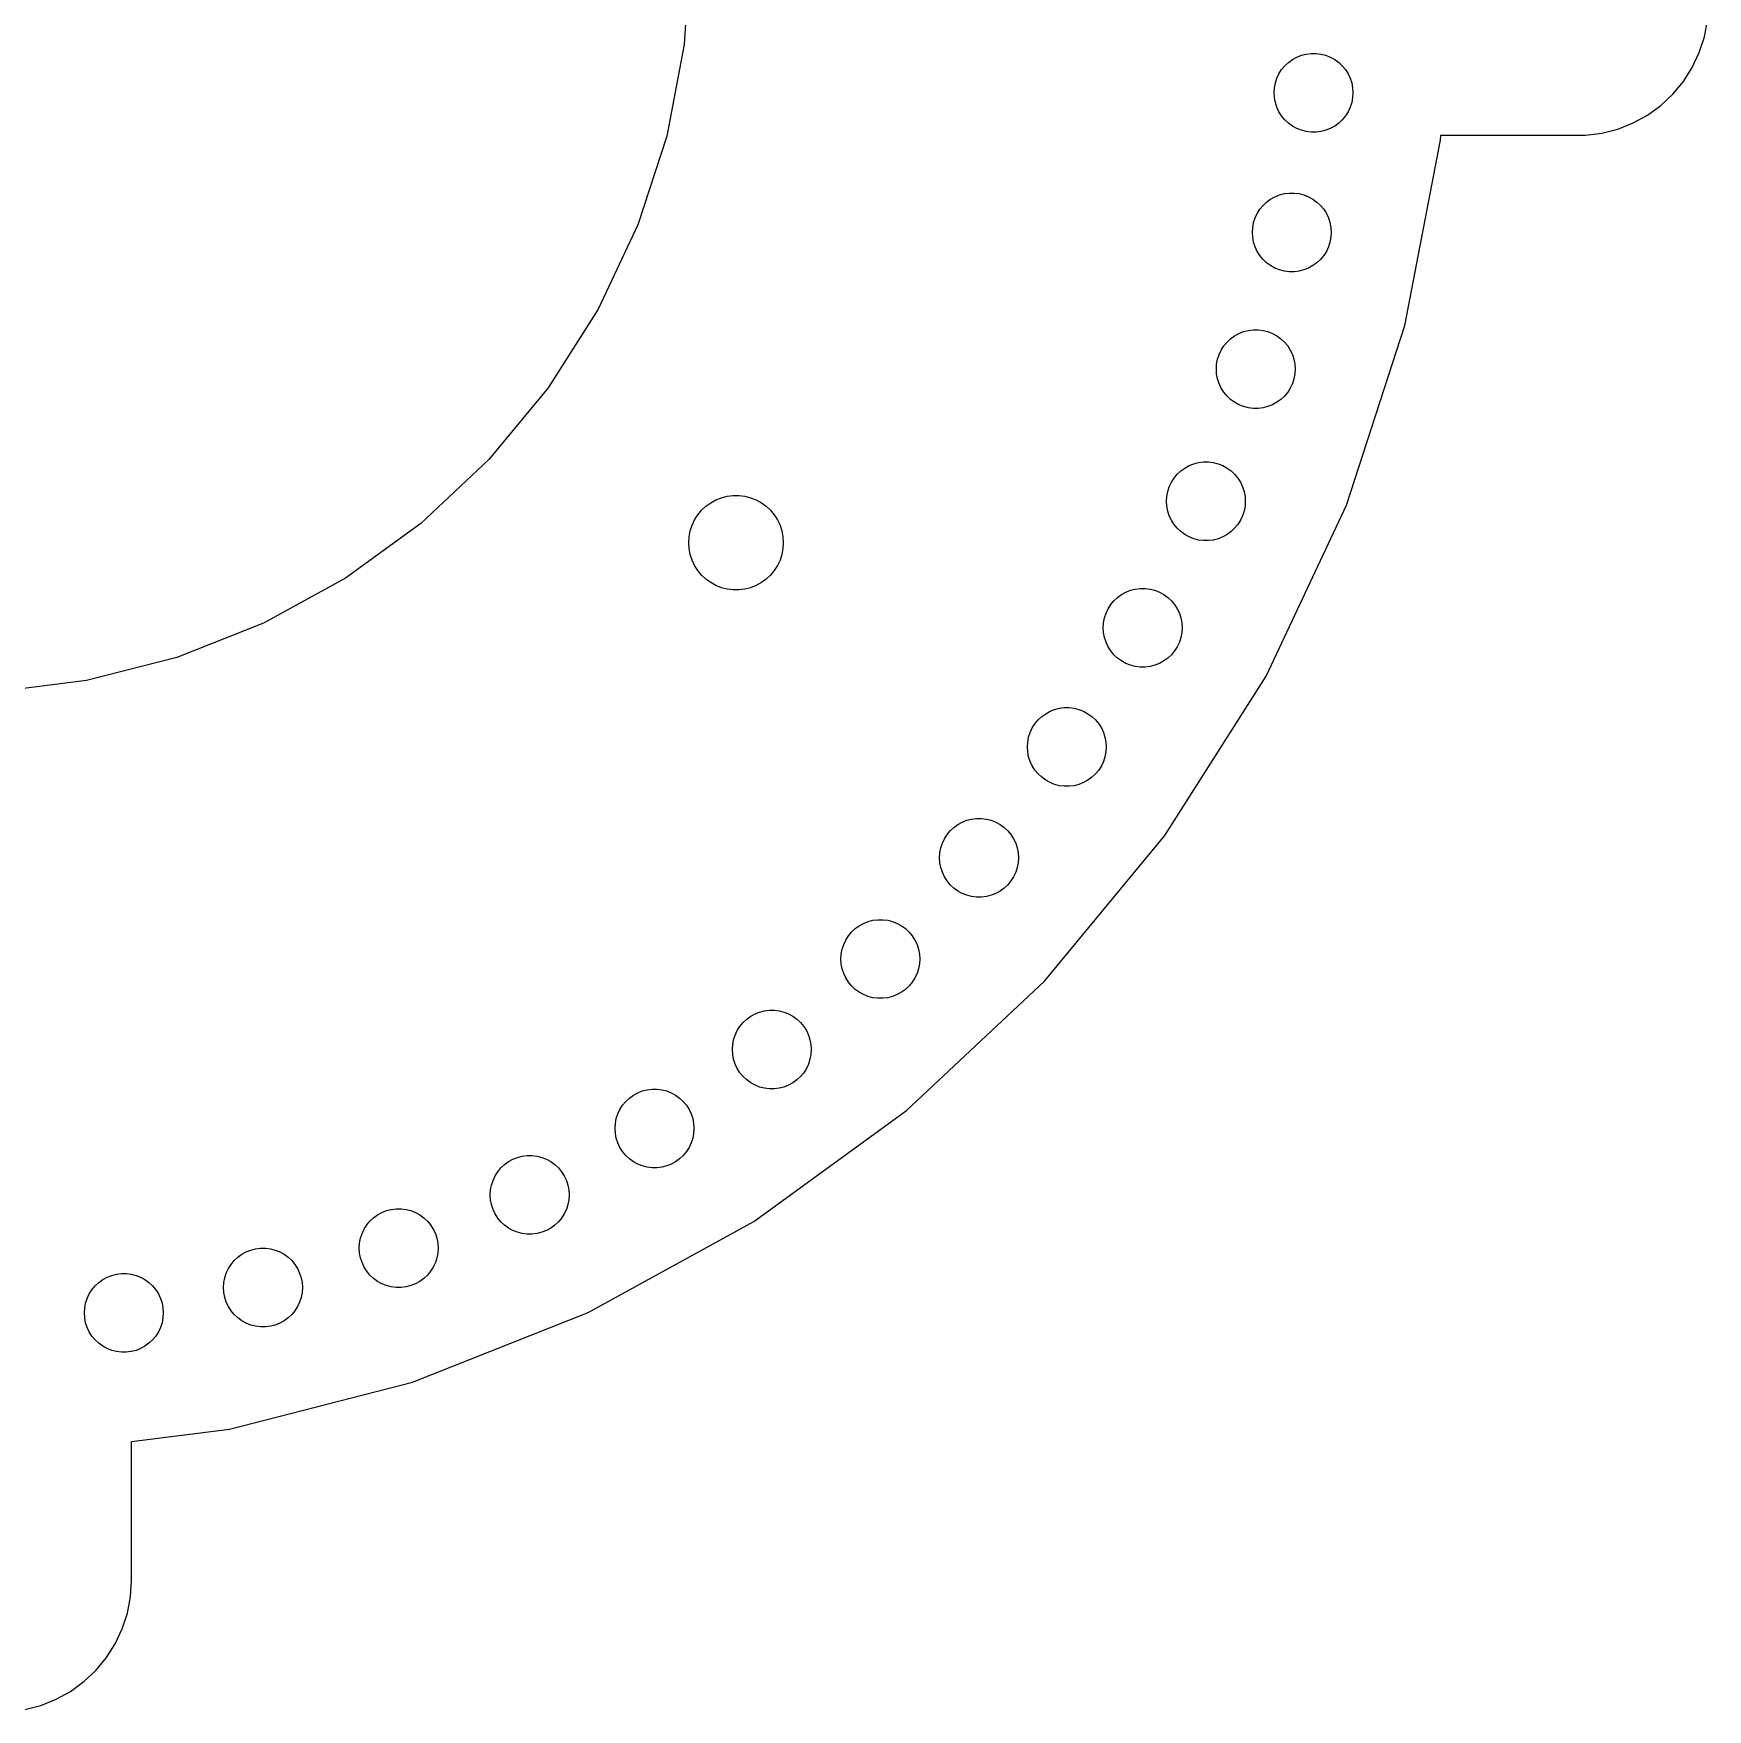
# Model space of a CAD drawing. Header units: metres. Extents: x -67 to 67, y -67 to 67.
# Drawn here: x 3.3 to 67, y -66.9 to -3.1 of the extents above; entities that cross this region are included whole.
import ezdxf

# ---------------------------------------------------------------- set-up
doc = ezdxf.new("R2010")
doc.units = ezdxf.units.M

msp = doc.modelspace()

# ---------------------------------------------------------------- linework, layer by layer
for p, q in [((28.25, 0), (28.0272, -3.54065)), ((66.8429, -3.24344), (66.9606, -2.62666)), ((28.0272, -3.54065), (27.3625, -7.02548)), ((66.6489, -3.84062), (66.8429, -3.24344)), ((50.7595, -4.49071), (50.8796, -4.34557)), ((50.8796, -4.34557), (51.0169, -4.21661)), ((51.0169, -4.21661), (51.1693, -4.1059)), ((51.1693, -4.1059), (51.3344, -4.01515)), ((51.3344, -4.01515), (51.5095, -3.9458)), ((51.5095, -3.9458), (51.692, -3.89896)), ((51.692, -3.89896), (51.8789, -3.87535)), ((51.8789, -3.87535), (52.0672, -3.87535)), ((52.0672, -3.87535), (52.2541, -3.89896)), ((52.2541, -3.89896), (52.4366, -3.9458)), ((52.4366, -3.9458), (52.6117, -4.01515)), ((52.6117, -4.01515), (52.7768, -4.1059)), ((52.7768, -4.1059), (52.9292, -4.21661)), ((52.9292, -4.21661), (53.0665, -4.34557)), ((53.0665, -4.34557), (53.1866, -4.49071)), ((66.0451, -4.93892), (66.3815, -4.40877)), ((66.3815, -4.40877), (66.6489, -3.84062)), ((50.4849, -5.18439), (50.5202, -4.99936)), ((50.5202, -4.99936), (50.5784, -4.82021)), ((50.5784, -4.82021), (50.6586, -4.64977)), ((50.6586, -4.64977), (50.7595, -4.49071)), ((53.1866, -4.49071), (53.2875, -4.64977)), ((53.2875, -4.64977), (53.3677, -4.82021)), ((53.3677, -4.82021), (53.4259, -4.99936)), ((53.4259, -4.99936), (53.4612, -5.18439)), ((65.6448, -5.42273), (66.0451, -4.93892)), ((50.4731, -5.37239), (50.4849, -5.18439)), ((50.4849, -5.56039), (50.4731, -5.37239)), ((50.5202, -5.74542), (50.4849, -5.56039)), ((53.4612, -5.56039), (53.4259, -5.74542)), ((53.4612, -5.18439), (53.4731, -5.37239)), ((53.4731, -5.37239), (53.4612, -5.56039)), ((65.1871, -5.85255), (65.6448, -5.42273)), ((50.5784, -5.92458), (50.5202, -5.74542)), ((50.6586, -6.09502), (50.5784, -5.92458)), ((50.7595, -6.25407), (50.6586, -6.09502)), ((50.8796, -6.39922), (50.7595, -6.25407)), ((53.1866, -6.25407), (53.0665, -6.39922)), ((53.2875, -6.09502), (53.1866, -6.25407)), ((53.3677, -5.92458), (53.2875, -6.09502)), ((53.4259, -5.74542), (53.3677, -5.92458)), ((64.1289, -6.52412), (64.6791, -6.22163)), ((64.6791, -6.22163), (65.1871, -5.85255)), ((51.0169, -6.52815), (50.8796, -6.39922)), ((51.1693, -6.63889), (51.0169, -6.52815)), ((51.3344, -6.72963), (51.1693, -6.63889)), ((51.5095, -6.79898), (51.3344, -6.72963)), ((51.692, -6.84583), (51.5095, -6.79898)), ((51.8789, -6.86943), (51.692, -6.84583)), ((52.0672, -6.86943), (51.8789, -6.86943)), ((52.2541, -6.84583), (52.0672, -6.86943)), ((52.4366, -6.79898), (52.2541, -6.84583)), ((52.6117, -6.72963), (52.4366, -6.79898)), ((52.7768, -6.63889), (52.6117, -6.72963)), ((52.9292, -6.52815), (52.7768, -6.63889)), ((53.0665, -6.39922), (52.9292, -6.52815)), ((56.7986, -7.17532), (56.8102, -6.99013)), ((56.8102, -6.99013), (62.3139, -6.99013)), ((62.3139, -6.99013), (62.9369, -6.91142)), ((62.9369, -6.91142), (63.5451, -6.75528)), ((63.5451, -6.75528), (64.1289, -6.52412)), ((27.3625, -7.02548), (26.2662, -10.3995)), ((55.4514, -14.2375), (56.7986, -7.17532)), ((50.0518, -9.66101), (50.1891, -9.53207)), ((50.1891, -9.53207), (50.3415, -9.42134)), ((50.3415, -9.42134), (50.5065, -9.3306)), ((50.5065, -9.3306), (50.6817, -9.26125)), ((50.6817, -9.26125), (50.8641, -9.2144)), ((50.8641, -9.2144), (51.051, -9.1908)), ((51.051, -9.1908), (51.2394, -9.1908)), ((51.2394, -9.1908), (51.4263, -9.2144)), ((51.4263, -9.2144), (51.6087, -9.26125)), ((51.6087, -9.26125), (51.7839, -9.3306)), ((51.7839, -9.3306), (51.9489, -9.42134)), ((51.9489, -9.42134), (52.1013, -9.53207)), ((52.1013, -9.53207), (52.2387, -9.66101)), ((49.6923, -10.3148), (49.7505, -10.1357)), ((49.7505, -10.1357), (49.8307, -9.96521)), ((49.8307, -9.96521), (49.9317, -9.80615)), ((49.9317, -9.80615), (50.0518, -9.66101)), ((52.2387, -9.66101), (52.3587, -9.80615)), ((52.3587, -9.80615), (52.4597, -9.96521)), ((52.4597, -9.96521), (52.5399, -10.1357)), ((52.5399, -10.1357), (52.5981, -10.3148)), ((26.2662, -10.3995), (24.7557, -13.6095)), ((49.6452, -10.6878), (49.657, -10.4998)), ((49.657, -10.8758), (49.6452, -10.6878)), ((49.657, -10.4998), (49.6923, -10.3148)), ((52.5981, -10.3148), (52.6334, -10.4998)), ((52.6334, -10.4998), (52.6452, -10.6878)), ((52.6452, -10.6878), (52.6334, -10.8758)), ((49.6923, -11.0609), (49.657, -10.8758)), ((49.7505, -11.24), (49.6923, -11.0609)), ((49.8307, -11.4105), (49.7505, -11.24)), ((49.9317, -11.5695), (49.8307, -11.4105)), ((52.4597, -11.4105), (52.3587, -11.5695)), ((52.5399, -11.24), (52.4597, -11.4105)), ((52.5981, -11.0609), (52.5399, -11.24)), ((52.6334, -10.8758), (52.5981, -11.0609)), ((50.0518, -11.7147), (49.9317, -11.5695)), ((50.1891, -11.8436), (50.0518, -11.7147)), ((50.3415, -11.9543), (50.1891, -11.8436)), ((50.5065, -12.0451), (50.3415, -11.9543)), ((50.6817, -12.1144), (50.5065, -12.0451)), ((50.8641, -12.1613), (50.6817, -12.1144)), ((51.6087, -12.1144), (51.4263, -12.1613)), ((51.7839, -12.0451), (51.6087, -12.1144)), ((51.9489, -11.9543), (51.7839, -12.0451)), ((52.1013, -11.8436), (51.9489, -11.9543)), ((52.2387, -11.7147), (52.1013, -11.8436)), ((52.3587, -11.5695), (52.2387, -11.7147)), ((51.051, -12.1849), (50.8641, -12.1613)), ((51.2394, -12.1849), (51.051, -12.1849)), ((51.4263, -12.1613), (51.2394, -12.1849)), ((24.7557, -13.6095), (22.8547, -16.6049)), ((48.8191, -14.7342), (48.9715, -14.6235)), ((48.9715, -14.6235), (49.1365, -14.5327)), ((49.1365, -14.5327), (49.3117, -14.4634)), ((49.3117, -14.4634), (49.4941, -14.4166)), ((49.4941, -14.4166), (49.681, -14.393)), ((49.681, -14.393), (49.8694, -14.393)), ((49.8694, -14.393), (50.0563, -14.4166)), ((50.0563, -14.4166), (50.2387, -14.4634)), ((50.2387, -14.4634), (50.4139, -14.5327)), ((50.4139, -14.5327), (50.5789, -14.6235)), ((50.5789, -14.6235), (50.7313, -14.7342)), ((53.2297, -21.0751), (55.4514, -14.2375)), ((48.3805, -15.3378), (48.4607, -15.1674)), ((48.4607, -15.1674), (48.5617, -15.0083)), ((48.5617, -15.0083), (48.6817, -14.8632)), ((48.6817, -14.8632), (48.8191, -14.7342)), ((50.7313, -14.7342), (50.8687, -14.8632)), ((50.8687, -14.8632), (50.9887, -15.0083)), ((50.9887, -15.0083), (51.0896, -15.1674)), ((51.0896, -15.1674), (51.1699, -15.3378)), ((48.2752, -15.89), (48.287, -15.702)), ((48.287, -16.078), (48.2752, -15.89)), ((48.287, -15.702), (48.3223, -15.517)), ((48.3223, -15.517), (48.3805, -15.3378)), ((51.1699, -15.3378), (51.2281, -15.517)), ((51.2281, -15.517), (51.2634, -15.702)), ((51.2634, -15.702), (51.2752, -15.89)), ((51.2752, -15.89), (51.2634, -16.078)), ((48.3223, -16.263), (48.287, -16.078)), ((48.3805, -16.4422), (48.3223, -16.263)), ((48.4607, -16.6126), (48.3805, -16.4422)), ((51.1699, -16.4422), (51.0896, -16.6126)), ((51.2281, -16.263), (51.1699, -16.4422)), ((51.2634, -16.078), (51.2281, -16.263)), ((22.8547, -16.6049), (20.5934, -19.3385)), ((48.5617, -16.7717), (48.4607, -16.6126)), ((48.6817, -16.9168), (48.5617, -16.7717)), ((48.8191, -17.0458), (48.6817, -16.9168)), ((48.9715, -17.1565), (48.8191, -17.0458)), ((49.1365, -17.2472), (48.9715, -17.1565)), ((50.5789, -17.1565), (50.4139, -17.2472)), ((50.7313, -17.0458), (50.5789, -17.1565)), ((50.8687, -16.9168), (50.7313, -17.0458)), ((50.9887, -16.7717), (50.8687, -16.9168)), ((51.0896, -16.6126), (50.9887, -16.7717)), ((49.3117, -17.3166), (49.1365, -17.2472)), ((49.4941, -17.3634), (49.3117, -17.3166)), ((49.681, -17.387), (49.4941, -17.3634)), ((49.8694, -17.387), (49.681, -17.387)), ((50.0563, -17.3634), (49.8694, -17.387)), ((50.2387, -17.3166), (50.0563, -17.3634)), ((50.4139, -17.2472), (50.2387, -17.3166)), ((20.5934, -19.3385), (18.0072, -21.767)), ((46.7841, -19.8969), (46.9214, -19.7679)), ((46.9214, -19.7679), (47.0738, -19.6572)), ((47.0738, -19.6572), (47.2389, -19.5665)), ((47.2389, -19.5665), (47.414, -19.4971)), ((47.414, -19.4971), (47.5965, -19.4503)), ((47.5965, -19.4503), (47.7834, -19.4267)), ((47.7834, -19.4267), (47.9717, -19.4267)), ((47.9717, -19.4267), (48.1586, -19.4503)), ((48.1586, -19.4503), (48.3411, -19.4971)), ((48.3411, -19.4971), (48.5162, -19.5665)), ((48.5162, -19.5665), (48.6813, -19.6572)), ((48.6813, -19.6572), (48.8337, -19.7679)), ((48.8337, -19.7679), (48.971, -19.8969)), ((46.4247, -20.5507), (46.4829, -20.3715)), ((46.4829, -20.3715), (46.5631, -20.2011)), ((46.5631, -20.2011), (46.664, -20.042)), ((46.664, -20.042), (46.7841, -19.8969)), ((48.971, -19.8969), (49.0911, -20.042)), ((49.0911, -20.042), (49.192, -20.2011)), ((49.192, -20.2011), (49.2722, -20.3715)), ((49.2722, -20.3715), (49.3304, -20.5507)), ((28.8526, -21.1131), (29.0355, -20.9802)), ((29.0355, -20.9802), (29.2336, -20.8713)), ((29.2336, -20.8713), (29.4438, -20.7881)), ((29.4438, -20.7881), (29.6627, -20.7319)), ((29.6627, -20.7319), (29.887, -20.7036)), ((29.887, -20.7036), (30.113, -20.7036)), ((30.113, -20.7036), (30.3373, -20.7319)), ((30.3373, -20.7319), (30.5562, -20.7881)), ((30.5562, -20.7881), (30.7664, -20.8713)), ((30.7664, -20.8713), (30.9645, -20.9802)), ((30.9645, -20.9802), (31.1474, -21.1131)), ((46.3775, -20.9237), (46.3894, -20.7357)), ((46.3894, -21.1117), (46.3775, -20.9237)), ((46.3894, -20.7357), (46.4247, -20.5507)), ((49.3304, -20.5507), (49.3657, -20.7357)), ((49.3657, -20.7357), (49.3775, -20.9237)), ((49.3775, -20.9237), (49.3657, -21.1117)), ((28.3264, -21.8374), (28.4226, -21.6328)), ((28.4226, -21.6328), (28.5438, -21.442)), ((28.5438, -21.442), (28.6879, -21.2678)), ((28.6879, -21.2678), (28.8526, -21.1131)), ((31.1474, -21.1131), (31.3121, -21.2678)), ((31.3121, -21.2678), (31.4562, -21.442)), ((31.4562, -21.442), (31.5773, -21.6328)), ((31.5773, -21.6328), (31.6736, -21.8374)), ((46.4247, -21.2967), (46.3894, -21.1117)), ((46.4829, -21.4759), (46.4247, -21.2967)), ((46.5631, -21.6463), (46.4829, -21.4759)), ((46.664, -21.8054), (46.5631, -21.6463)), ((49.192, -21.6463), (49.0911, -21.8054)), ((49.2722, -21.4759), (49.192, -21.6463)), ((49.3304, -21.2967), (49.2722, -21.4759)), ((49.3657, -21.1117), (49.3304, -21.2967)), ((50.1685, -27.5804), (53.2297, -21.0751)), ((18.0072, -21.767), (15.1371, -23.8523)), ((28.2, -22.5), (28.2142, -22.2744)), ((28.2142, -22.2744), (28.2565, -22.0524)), ((28.2565, -22.0524), (28.3264, -21.8374)), ((31.6736, -21.8374), (31.7434, -22.0524)), ((31.7434, -22.0524), (31.7858, -22.2744)), ((31.7858, -22.2744), (31.8, -22.5)), ((46.7841, -21.9505), (46.664, -21.8054)), ((46.9214, -22.0795), (46.7841, -21.9505)), ((47.0738, -22.1902), (46.9214, -22.0795)), ((47.2389, -22.2809), (47.0738, -22.1902)), ((47.414, -22.3503), (47.2389, -22.2809)), ((48.5162, -22.2809), (48.3411, -22.3503)), ((48.6813, -22.1902), (48.5162, -22.2809)), ((48.8337, -22.0795), (48.6813, -22.1902)), ((48.971, -21.9505), (48.8337, -22.0795)), ((49.0911, -21.8054), (48.971, -21.9505)), ((28.2142, -22.7256), (28.2, -22.5)), ((28.2565, -22.9476), (28.2142, -22.7256)), ((28.3264, -23.1626), (28.2565, -22.9476)), ((31.7434, -22.9476), (31.6736, -23.1626)), ((31.7858, -22.7256), (31.7434, -22.9476)), ((31.8, -22.5), (31.7858, -22.7256)), ((47.5965, -22.3971), (47.414, -22.3503)), ((47.7834, -22.4207), (47.5965, -22.3971)), ((47.9717, -22.4207), (47.7834, -22.4207)), ((48.1586, -22.3971), (47.9717, -22.4207)), ((48.3411, -22.3503), (48.1586, -22.3971)), ((28.4226, -23.3672), (28.3264, -23.1626)), ((28.5438, -23.558), (28.4226, -23.3672)), ((28.6879, -23.7322), (28.5438, -23.558)), ((31.4562, -23.558), (31.3121, -23.7322)), ((31.5773, -23.3672), (31.4562, -23.558)), ((31.6736, -23.1626), (31.5773, -23.3672)), ((15.1371, -23.8523), (12.0283, -25.5614)), ((28.8526, -23.8869), (28.6879, -23.7322)), ((29.0355, -24.0198), (28.8526, -23.8869)), ((29.2336, -24.1287), (29.0355, -24.0198)), ((29.4438, -24.2119), (29.2336, -24.1287)), ((29.6627, -24.2681), (29.4438, -24.2119)), ((30.5562, -24.2119), (30.3373, -24.2681)), ((30.7664, -24.1287), (30.5562, -24.2119)), ((30.9645, -24.0198), (30.7664, -24.1287)), ((31.1474, -23.8869), (30.9645, -24.0198)), ((31.3121, -23.7322), (31.1474, -23.8869)), ((45.1913, -24.2622), (45.3782, -24.2386)), ((45.3782, -24.2386), (45.5666, -24.2386)), ((45.5666, -24.2386), (45.7535, -24.2622)), ((29.887, -24.2964), (29.6627, -24.2681)), ((30.113, -24.2964), (29.887, -24.2964)), ((30.3373, -24.2681), (30.113, -24.2964)), ((44.1579, -25.013), (44.2589, -24.854)), ((44.2589, -24.854), (44.379, -24.7088)), ((44.379, -24.7088), (44.5163, -24.5799)), ((44.5163, -24.5799), (44.6687, -24.4691)), ((44.6687, -24.4691), (44.8337, -24.3784)), ((44.8337, -24.3784), (45.0089, -24.3091)), ((45.0089, -24.3091), (45.1913, -24.2622)), ((45.7535, -24.2622), (45.9359, -24.3091)), ((45.9359, -24.3091), (46.1111, -24.3784)), ((46.1111, -24.3784), (46.2761, -24.4691)), ((46.2761, -24.4691), (46.4285, -24.5799)), ((46.4285, -24.5799), (46.5659, -24.7088)), ((46.5659, -24.7088), (46.6859, -24.854)), ((46.6859, -24.854), (46.7869, -25.013)), ((43.9842, -25.5476), (44.0195, -25.3626)), ((44.0195, -25.3626), (44.0777, -25.1834)), ((44.0777, -25.1834), (44.1579, -25.013)), ((46.7869, -25.013), (46.8671, -25.1834)), ((46.8671, -25.1834), (46.9253, -25.3626)), ((46.9253, -25.3626), (46.9606, -25.5476)), ((12.0283, -25.5614), (8.72972, -26.8673)), ((43.9724, -25.7356), (43.9842, -25.5476)), ((43.9842, -25.9236), (43.9724, -25.7356)), ((44.0195, -26.1087), (43.9842, -25.9236)), ((44.0777, -26.2878), (44.0195, -26.1087)), ((46.9253, -26.1087), (46.8671, -26.2878)), ((46.9606, -25.9236), (46.9253, -26.1087)), ((46.9606, -25.5476), (46.9724, -25.7356)), ((46.9724, -25.7356), (46.9606, -25.9236)), ((44.1579, -26.4583), (44.0777, -26.2878)), ((44.2589, -26.6173), (44.1579, -26.4583)), ((44.379, -26.7625), (44.2589, -26.6173)), ((44.5163, -26.8914), (44.379, -26.7625)), ((46.5659, -26.7625), (46.4285, -26.8914)), ((46.6859, -26.6173), (46.5659, -26.7625)), ((46.7869, -26.4583), (46.6859, -26.6173)), ((46.8671, -26.2878), (46.7869, -26.4583)), ((8.72972, -26.8673), (5.29352, -27.7496)), ((44.6687, -27.0021), (44.5163, -26.8914)), ((44.8337, -27.0929), (44.6687, -27.0021)), ((45.0089, -27.1622), (44.8337, -27.0929)), ((45.1913, -27.2091), (45.0089, -27.1622)), ((45.3782, -27.2327), (45.1913, -27.2091)), ((45.5666, -27.2327), (45.3782, -27.2327)), ((45.7535, -27.2091), (45.5666, -27.2327)), ((45.9359, -27.1622), (45.7535, -27.2091)), ((46.1111, -27.0929), (45.9359, -27.1622)), ((46.2761, -27.0021), (46.1111, -27.0929)), ((46.4285, -26.8914), (46.2761, -27.0021)), ((5.29352, -27.7496), (1.77382, -28.1942)), ((46.3162, -33.6507), (50.1685, -27.5804)), ((41.3717, -29.3931), (41.4918, -29.2479)), ((41.4918, -29.2479), (41.6291, -29.119)), ((41.6291, -29.119), (41.7815, -29.0083)), ((41.7815, -29.0083), (41.9465, -28.9175)), ((41.9465, -28.9175), (42.1217, -28.8482)), ((42.1217, -28.8482), (42.3042, -28.8013)), ((42.3042, -28.8013), (42.491, -28.7777)), ((42.491, -28.7777), (42.6794, -28.7777)), ((42.6794, -28.7777), (42.8663, -28.8013)), ((42.8663, -28.8013), (43.0488, -28.8482)), ((43.0488, -28.8482), (43.2239, -28.9175)), ((43.2239, -28.9175), (43.389, -29.0083)), ((43.389, -29.0083), (43.5414, -29.119)), ((43.5414, -29.119), (43.6787, -29.2479)), ((43.6787, -29.2479), (43.7988, -29.3931)), ((41.097, -30.0867), (41.1324, -29.9017)), ((41.1324, -29.9017), (41.1906, -29.7226)), ((41.1906, -29.7226), (41.2708, -29.5521)), ((41.2708, -29.5521), (41.3717, -29.3931)), ((43.7988, -29.3931), (43.8997, -29.5521)), ((43.8997, -29.5521), (43.9799, -29.7226)), ((43.9799, -29.7226), (44.0381, -29.9017)), ((44.0381, -29.9017), (44.0734, -30.0867)), ((41.0852, -30.2747), (41.097, -30.0867)), ((41.097, -30.4627), (41.0852, -30.2747)), ((41.1324, -30.6478), (41.097, -30.4627)), ((44.0734, -30.4627), (44.0381, -30.6478)), ((44.0734, -30.0867), (44.0852, -30.2747)), ((44.0852, -30.2747), (44.0734, -30.4627)), ((41.1906, -30.8269), (41.1324, -30.6478)), ((41.2708, -30.9974), (41.1906, -30.8269)), ((41.3717, -31.1564), (41.2708, -30.9974)), ((41.4918, -31.3016), (41.3717, -31.1564)), ((43.7988, -31.1564), (43.6787, -31.3016)), ((43.8997, -30.9974), (43.7988, -31.1564)), ((43.9799, -30.8269), (43.8997, -30.9974)), ((44.0381, -30.6478), (43.9799, -30.8269)), ((41.6291, -31.4305), (41.4918, -31.3016)), ((41.7815, -31.5412), (41.6291, -31.4305)), ((41.9465, -31.632), (41.7815, -31.5412)), ((42.1217, -31.7013), (41.9465, -31.632)), ((42.3042, -31.7482), (42.1217, -31.7013)), ((42.491, -31.7718), (42.3042, -31.7482)), ((42.6794, -31.7718), (42.491, -31.7718)), ((42.8663, -31.7482), (42.6794, -31.7718)), ((43.0488, -31.7013), (42.8663, -31.7482)), ((43.2239, -31.632), (43.0488, -31.7013)), ((43.389, -31.5412), (43.2239, -31.632)), ((43.5414, -31.4305), (43.389, -31.5412)), ((43.6787, -31.3016), (43.5414, -31.4305)), ((38.4429, -33.2265), (38.608, -33.1357)), ((38.608, -33.1357), (38.7831, -33.0664)), ((38.7831, -33.0664), (38.9656, -33.0195)), ((38.9656, -33.0195), (39.1525, -32.9959)), ((39.1525, -32.9959), (39.3408, -32.9959)), ((39.3408, -32.9959), (39.5277, -33.0195)), ((39.5277, -33.0195), (39.7102, -33.0664)), ((39.7102, -33.0664), (39.8853, -33.1357)), ((39.8853, -33.1357), (40.0504, -33.2265)), ((37.852, -33.9408), (37.9322, -33.7703)), ((37.9322, -33.7703), (38.0331, -33.6113)), ((38.0331, -33.6113), (38.1532, -33.4661)), ((38.1532, -33.4661), (38.2905, -33.3372)), ((38.2905, -33.3372), (38.4429, -33.2265)), ((40.0504, -33.2265), (40.2028, -33.3372)), ((40.2028, -33.3372), (40.3401, -33.4661)), ((40.3401, -33.4661), (40.4602, -33.6113)), ((40.4602, -33.6113), (40.5611, -33.7703)), ((40.5611, -33.7703), (40.6413, -33.9408)), ((41.7334, -39.1903), (46.3162, -33.6507)), ((37.7466, -34.4929), (37.7585, -34.3049)), ((37.7585, -34.3049), (37.7938, -34.1199)), ((37.7938, -34.1199), (37.852, -33.9408)), ((40.6413, -33.9408), (40.6995, -34.1199)), ((40.6995, -34.1199), (40.7348, -34.3049)), ((40.7348, -34.3049), (40.7466, -34.4929)), ((37.7585, -34.6809), (37.7466, -34.4929)), ((37.7938, -34.866), (37.7585, -34.6809)), ((37.852, -35.0451), (37.7938, -34.866)), ((37.9322, -35.2156), (37.852, -35.0451)), ((40.6413, -35.0451), (40.5611, -35.2156)), ((40.6995, -34.866), (40.6413, -35.0451)), ((40.7348, -34.6809), (40.6995, -34.866)), ((40.7466, -34.4929), (40.7348, -34.6809)), ((38.0331, -35.3746), (37.9322, -35.2156)), ((38.1532, -35.5198), (38.0331, -35.3746)), ((38.2905, -35.6487), (38.1532, -35.5198)), ((38.4429, -35.7594), (38.2905, -35.6487)), ((40.2028, -35.6487), (40.0504, -35.7594)), ((40.3401, -35.5198), (40.2028, -35.6487)), ((40.4602, -35.3746), (40.3401, -35.5198)), ((40.5611, -35.2156), (40.4602, -35.3746)), ((38.608, -35.8502), (38.4429, -35.7594)), ((38.7831, -35.9195), (38.608, -35.8502)), ((38.9656, -35.9664), (38.7831, -35.9195)), ((39.1525, -35.99), (38.9656, -35.9664)), ((39.3408, -35.99), (39.1525, -35.99)), ((39.5277, -35.9664), (39.3408, -35.99)), ((39.7102, -35.9195), (39.5277, -35.9664)), ((39.8853, -35.8502), (39.7102, -35.9195)), ((40.0504, -35.7594), (39.8853, -35.8502)), ((34.6883, -37.079), (34.8534, -36.9883)), ((34.8534, -36.9883), (35.0285, -36.9189)), ((35.0285, -36.9189), (35.211, -36.8721)), ((35.211, -36.8721), (35.3978, -36.8485)), ((35.3978, -36.8485), (35.5862, -36.8485)), ((35.5862, -36.8485), (35.7731, -36.8721)), ((35.7731, -36.8721), (35.9556, -36.9189)), ((35.9556, -36.9189), (36.1307, -36.9883)), ((36.1307, -36.9883), (36.2958, -37.079)), ((34.0974, -37.7933), (34.1776, -37.6229)), ((34.1776, -37.6229), (34.2785, -37.4638)), ((34.2785, -37.4638), (34.3986, -37.3187)), ((34.3986, -37.3187), (34.5359, -37.1897)), ((34.5359, -37.1897), (34.6883, -37.079)), ((36.2958, -37.079), (36.4482, -37.1897)), ((36.4482, -37.1897), (36.5855, -37.3187)), ((36.5855, -37.3187), (36.7056, -37.4638)), ((36.7056, -37.4638), (36.8065, -37.6229)), ((36.8065, -37.6229), (36.8867, -37.7933)), ((33.992, -38.3455), (34.0039, -38.1575)), ((34.0039, -38.1575), (34.0392, -37.9725)), ((34.0392, -37.9725), (34.0974, -37.7933)), ((36.8867, -37.7933), (36.9449, -37.9725)), ((36.9449, -37.9725), (36.9802, -38.1575)), ((36.9802, -38.1575), (36.992, -38.3455)), ((34.0039, -38.5335), (33.992, -38.3455)), ((34.0392, -38.7185), (34.0039, -38.5335)), ((34.0974, -38.8977), (34.0392, -38.7185)), ((34.1776, -39.0681), (34.0974, -38.8977)), ((36.8867, -38.8977), (36.8065, -39.0681)), ((36.9449, -38.7185), (36.8867, -38.8977)), ((36.9802, -38.5335), (36.9449, -38.7185)), ((36.992, -38.3455), (36.9802, -38.5335)), ((34.2785, -39.2272), (34.1776, -39.0681)), ((34.3986, -39.3723), (34.2785, -39.2272)), ((34.5359, -39.5013), (34.3986, -39.3723)), ((34.6883, -39.612), (34.5359, -39.5013)), ((36.4482, -39.5013), (36.2958, -39.612)), ((36.5855, -39.3723), (36.4482, -39.5013)), ((36.4925, -44.1119), (41.7334, -39.1903)), ((36.7056, -39.2272), (36.5855, -39.3723)), ((36.8065, -39.0681), (36.7056, -39.2272)), ((34.8534, -39.7027), (34.6883, -39.612)), ((35.0285, -39.7721), (34.8534, -39.7027)), ((35.211, -39.8189), (35.0285, -39.7721)), ((35.3978, -39.8425), (35.211, -39.8189)), ((35.5862, -39.8425), (35.3978, -39.8425)), ((35.7731, -39.8189), (35.5862, -39.8425)), ((35.9556, -39.7721), (35.7731, -39.8189)), ((36.1307, -39.7027), (35.9556, -39.7721)), ((36.2958, -39.612), (36.1307, -39.7027)), ((30.1477, -40.9099), (30.2677, -40.7648)), ((30.2677, -40.7648), (30.4051, -40.6358)), ((30.4051, -40.6358), (30.5574, -40.5251)), ((30.5574, -40.5251), (30.7225, -40.4344)), ((30.7225, -40.4344), (30.8977, -40.365)), ((30.8977, -40.365), (31.0801, -40.3182)), ((31.0801, -40.3182), (31.267, -40.2946)), ((31.267, -40.2946), (31.4554, -40.2946)), ((31.4554, -40.2946), (31.6423, -40.3182)), ((31.6423, -40.3182), (31.8247, -40.365)), ((31.8247, -40.365), (31.9999, -40.4344)), ((31.9999, -40.4344), (32.1649, -40.5251)), ((32.1649, -40.5251), (32.3173, -40.6358)), ((32.3173, -40.6358), (32.4547, -40.7648)), ((32.4547, -40.7648), (32.5747, -40.9099)), ((29.873, -41.6036), (29.9083, -41.4186)), ((29.9083, -41.4186), (29.9665, -41.2394)), ((29.9665, -41.2394), (30.0467, -41.069)), ((30.0467, -41.069), (30.1477, -40.9099)), ((32.5747, -40.9099), (32.6756, -41.069)), ((32.6756, -41.069), (32.7559, -41.2394)), ((32.7559, -41.2394), (32.8141, -41.4186)), ((32.8141, -41.4186), (32.8494, -41.6036)), ((29.8612, -41.7916), (29.873, -41.6036)), ((29.873, -41.9796), (29.8612, -41.7916)), ((29.9083, -42.1646), (29.873, -41.9796)), ((32.8494, -41.9796), (32.8141, -42.1646)), ((32.8494, -41.6036), (32.8612, -41.7916)), ((32.8612, -41.7916), (32.8494, -41.9796)), ((29.9665, -42.3438), (29.9083, -42.1646)), ((30.0467, -42.5142), (29.9665, -42.3438)), ((30.1477, -42.6733), (30.0467, -42.5142)), ((30.2677, -42.8184), (30.1477, -42.6733)), ((32.5747, -42.6733), (32.4547, -42.8184)), ((32.6756, -42.5142), (32.5747, -42.6733)), ((32.7559, -42.3438), (32.6756, -42.5142)), ((32.8141, -42.1646), (32.7559, -42.3438)), ((26.2592, -43.4374), (26.4344, -43.3681)), ((26.4344, -43.3681), (26.6169, -43.3213)), ((26.6169, -43.3213), (26.8037, -43.2976)), ((26.8037, -43.2976), (26.9921, -43.2976)), ((26.9921, -43.2976), (27.179, -43.3213)), ((27.179, -43.3213), (27.3615, -43.3681)), ((27.3615, -43.3681), (27.5366, -43.4374)), ((30.4051, -42.9474), (30.2677, -42.8184)), ((30.5574, -43.0581), (30.4051, -42.9474)), ((30.7225, -43.1488), (30.5574, -43.0581)), ((30.8977, -43.2182), (30.7225, -43.1488)), ((31.0801, -43.265), (30.8977, -43.2182)), ((31.267, -43.2886), (31.0801, -43.265)), ((31.4554, -43.2886), (31.267, -43.2886)), ((31.6423, -43.265), (31.4554, -43.2886)), ((31.8247, -43.2182), (31.6423, -43.265)), ((31.9999, -43.1488), (31.8247, -43.2182)), ((32.1649, -43.0581), (31.9999, -43.1488)), ((32.3173, -42.9474), (32.1649, -43.0581)), ((32.4547, -42.8184), (32.3173, -42.9474)), ((25.5835, -44.0721), (25.6844, -43.913)), ((25.6844, -43.913), (25.8045, -43.7679)), ((25.8045, -43.7679), (25.9418, -43.6389)), ((25.9418, -43.6389), (26.0942, -43.5282)), ((26.0942, -43.5282), (26.2592, -43.4374)), ((27.5366, -43.4374), (27.7017, -43.5282)), ((27.7017, -43.5282), (27.854, -43.6389)), ((27.854, -43.6389), (27.9914, -43.7679)), ((27.9914, -43.7679), (28.1115, -43.913)), ((28.1115, -43.913), (28.2124, -44.0721)), ((25.3979, -44.7947), (25.4097, -44.6067)), ((25.4097, -44.6067), (25.445, -44.4216)), ((25.445, -44.4216), (25.5033, -44.2425)), ((25.5033, -44.2425), (25.5835, -44.0721)), ((28.2124, -44.0721), (28.2926, -44.2425)), ((28.2926, -44.2425), (28.3508, -44.4216)), ((28.3508, -44.4216), (28.3861, -44.6067)), ((28.3861, -44.6067), (28.3979, -44.7947)), ((30.6761, -48.3378), (36.4925, -44.1119)), ((25.4097, -44.9827), (25.3979, -44.7947)), ((25.445, -45.1677), (25.4097, -44.9827)), ((25.5033, -45.3469), (25.445, -45.1677)), ((28.3508, -45.1677), (28.2926, -45.3469)), ((28.3861, -44.9827), (28.3508, -45.1677)), ((28.3979, -44.7947), (28.3861, -44.9827)), ((21.5108, -45.9657), (21.686, -45.8963)), ((21.686, -45.8963), (21.8685, -45.8495)), ((21.8685, -45.8495), (22.0553, -45.8259)), ((22.0553, -45.8259), (22.2437, -45.8259)), ((22.2437, -45.8259), (22.4306, -45.8495)), ((22.4306, -45.8495), (22.6131, -45.8963)), ((22.6131, -45.8963), (22.7882, -45.9657)), ((25.5835, -45.5173), (25.5033, -45.3469)), ((25.6844, -45.6764), (25.5835, -45.5173)), ((25.8045, -45.8215), (25.6844, -45.6764)), ((25.9418, -45.9505), (25.8045, -45.8215)), ((27.9914, -45.8215), (27.854, -45.9505)), ((28.1115, -45.6764), (27.9914, -45.8215)), ((28.2124, -45.5173), (28.1115, -45.6764)), ((28.2926, -45.3469), (28.2124, -45.5173)), ((20.8351, -46.6003), (20.936, -46.4413)), ((20.936, -46.4413), (21.0561, -46.2961)), ((21.0561, -46.2961), (21.1934, -46.1672)), ((21.1934, -46.1672), (21.3458, -46.0564)), ((21.3458, -46.0564), (21.5108, -45.9657)), ((22.7882, -45.9657), (22.9533, -46.0564)), ((22.9533, -46.0564), (23.1057, -46.1672)), ((23.1057, -46.1672), (23.243, -46.2961)), ((23.243, -46.2961), (23.3631, -46.4413)), ((23.3631, -46.4413), (23.464, -46.6003)), ((26.0942, -46.0612), (25.9418, -45.9505)), ((26.2592, -46.1519), (26.0942, -46.0612)), ((26.4344, -46.2213), (26.2592, -46.1519)), ((26.6169, -46.2681), (26.4344, -46.2213)), ((26.8037, -46.2917), (26.6169, -46.2681)), ((26.9921, -46.2917), (26.8037, -46.2917)), ((27.179, -46.2681), (26.9921, -46.2917)), ((27.3615, -46.2213), (27.179, -46.2681)), ((27.5366, -46.1519), (27.3615, -46.2213)), ((27.7017, -46.0612), (27.5366, -46.1519)), ((27.854, -45.9505), (27.7017, -46.0612)), ((20.6495, -47.3229), (20.6613, -47.1349)), ((20.6613, -47.1349), (20.6966, -46.9499)), ((20.6966, -46.9499), (20.7549, -46.7708)), ((20.7549, -46.7708), (20.8351, -46.6003)), ((23.464, -46.6003), (23.5442, -46.7708)), ((23.5442, -46.7708), (23.6024, -46.9499)), ((23.6024, -46.9499), (23.6377, -47.1349)), ((23.6377, -47.1349), (23.6495, -47.3229)), ((20.6613, -47.5109), (20.6495, -47.3229)), ((20.6966, -47.696), (20.6613, -47.5109)), ((20.7549, -47.8751), (20.6966, -47.696)), ((23.6024, -47.696), (23.5442, -47.8751)), ((23.6377, -47.5109), (23.6024, -47.696)), ((23.6495, -47.3229), (23.6377, -47.5109)), ((15.8519, -48.6269), (15.9528, -48.4679)), ((15.9528, -48.4679), (16.0729, -48.3227)), ((16.0729, -48.3227), (16.2102, -48.1938)), ((16.2102, -48.1938), (16.3626, -48.0831)), ((16.3626, -48.0831), (16.5277, -47.9923)), ((16.5277, -47.9923), (16.7028, -47.923)), ((16.7028, -47.923), (16.8853, -47.8761)), ((16.8853, -47.8761), (17.0721, -47.8525)), ((17.0721, -47.8525), (17.2605, -47.8525)), ((17.2605, -47.8525), (17.4474, -47.8761)), ((17.4474, -47.8761), (17.6299, -47.923)), ((17.6299, -47.923), (17.805, -47.9923)), ((17.805, -47.9923), (17.9701, -48.0831)), ((17.9701, -48.0831), (18.1225, -48.1938)), ((18.1225, -48.1938), (18.2598, -48.3227)), ((18.2598, -48.3227), (18.3799, -48.4679)), ((18.3799, -48.4679), (18.4808, -48.6269)), ((20.8351, -48.0456), (20.7549, -47.8751)), ((20.936, -48.2046), (20.8351, -48.0456)), ((21.0561, -48.3498), (20.936, -48.2046)), ((21.1934, -48.4787), (21.0561, -48.3498)), ((21.3458, -48.5894), (21.1934, -48.4787)), ((23.1057, -48.4787), (22.9533, -48.5894)), ((23.243, -48.3498), (23.1057, -48.4787)), ((23.3631, -48.2046), (23.243, -48.3498)), ((23.464, -48.0456), (23.3631, -48.2046)), ((23.5442, -47.8751), (23.464, -48.0456)), ((24.3759, -51.8013), (30.6761, -48.3378)), ((15.6782, -49.1616), (15.7135, -48.9765)), ((15.7135, -48.9765), (15.7717, -48.7974)), ((15.7717, -48.7974), (15.8519, -48.6269)), ((18.4808, -48.6269), (18.561, -48.7974)), ((18.561, -48.7974), (18.6192, -48.9765)), ((18.6192, -48.9765), (18.6545, -49.1616)), ((21.5108, -48.6802), (21.3458, -48.5894)), ((21.686, -48.7495), (21.5108, -48.6802)), ((21.8685, -48.7964), (21.686, -48.7495)), ((22.0553, -48.82), (21.8685, -48.7964)), ((22.2437, -48.82), (22.0553, -48.82)), ((22.4306, -48.7964), (22.2437, -48.82)), ((22.6131, -48.7495), (22.4306, -48.7964)), ((22.7882, -48.6802), (22.6131, -48.7495)), ((22.9533, -48.5894), (22.7882, -48.6802)), ((10.9077, -49.8262), (11.045, -49.6973)), ((11.045, -49.6973), (11.1974, -49.5866)), ((11.1974, -49.5866), (11.3625, -49.4958)), ((11.3625, -49.4958), (11.5377, -49.4265)), ((11.5377, -49.4265), (11.7201, -49.3796)), ((11.7201, -49.3796), (11.907, -49.356)), ((11.907, -49.356), (12.0954, -49.356)), ((12.0954, -49.356), (12.2822, -49.3796)), ((12.2822, -49.3796), (12.4647, -49.4265)), ((12.4647, -49.4265), (12.6398, -49.4958)), ((12.6398, -49.4958), (12.8049, -49.5866)), ((12.8049, -49.5866), (12.9573, -49.6973)), ((12.9573, -49.6973), (13.0946, -49.8262)), ((15.6663, -49.3496), (15.6782, -49.1616)), ((15.6782, -49.5376), (15.6663, -49.3496)), ((15.7135, -49.7226), (15.6782, -49.5376)), ((15.7717, -49.9017), (15.7135, -49.7226)), ((18.6192, -49.7226), (18.561, -49.9017)), ((18.6545, -49.5376), (18.6192, -49.7226)), ((18.6545, -49.1616), (18.6663, -49.3496)), ((18.6663, -49.3496), (18.6545, -49.5376)), ((6.07014, -50.4603), (6.24529, -50.3909)), ((6.24529, -50.3909), (6.42773, -50.3441)), ((6.42773, -50.3441), (6.61462, -50.3205)), ((6.61462, -50.3205), (6.80299, -50.3205)), ((6.80299, -50.3205), (6.98988, -50.3441)), ((6.98988, -50.3441), (7.17233, -50.3909)), ((7.17233, -50.3909), (7.34747, -50.4603)), ((10.5483, -50.48), (10.6065, -50.3009)), ((10.6065, -50.3009), (10.6867, -50.1304)), ((10.6867, -50.1304), (10.7877, -49.9714)), ((10.7877, -49.9714), (10.9077, -49.8262)), ((13.0946, -49.8262), (13.2147, -49.9714)), ((13.2147, -49.9714), (13.3156, -50.1304)), ((13.3156, -50.1304), (13.3958, -50.3009)), ((13.3958, -50.3009), (13.4541, -50.48)), ((15.8519, -50.0722), (15.7717, -49.9017)), ((15.9528, -50.2312), (15.8519, -50.0722)), ((16.0729, -50.3764), (15.9528, -50.2312)), ((16.2102, -50.5053), (16.0729, -50.3764)), ((18.2598, -50.3764), (18.1225, -50.5053)), ((18.3799, -50.2312), (18.2598, -50.3764)), ((18.4808, -50.0722), (18.3799, -50.2312)), ((18.561, -49.9017), (18.4808, -50.0722)), ((5.39435, -51.0949), (5.49529, -50.9358)), ((5.49529, -50.9358), (5.61536, -50.7907)), ((5.61536, -50.7907), (5.75267, -50.6617)), ((5.75267, -50.6617), (5.90506, -50.551)), ((5.90506, -50.551), (6.07014, -50.4603)), ((7.34747, -50.4603), (7.51254, -50.551)), ((7.51254, -50.551), (7.66495, -50.6617)), ((7.66495, -50.6617), (7.80226, -50.7907)), ((7.80226, -50.7907), (7.92233, -50.9358)), ((7.92233, -50.9358), (8.02327, -51.0949)), ((10.5012, -50.8531), (10.513, -50.6651)), ((10.513, -51.0411), (10.5012, -50.8531)), ((10.513, -50.6651), (10.5483, -50.48)), ((13.4541, -50.48), (13.4893, -50.6651)), ((13.4893, -50.6651), (13.5012, -50.8531)), ((13.5012, -50.8531), (13.4893, -51.0411)), ((16.3626, -50.616), (16.2102, -50.5053)), ((16.5277, -50.7068), (16.3626, -50.616)), ((16.7028, -50.7761), (16.5277, -50.7068)), ((16.8853, -50.823), (16.7028, -50.7761)), ((17.0721, -50.8466), (16.8853, -50.823)), ((17.2605, -50.8466), (17.0721, -50.8466)), ((17.4474, -50.823), (17.2605, -50.8466)), ((17.6299, -50.7761), (17.4474, -50.823)), ((17.805, -50.7068), (17.6299, -50.7761)), ((17.9701, -50.616), (17.805, -50.7068)), ((18.1225, -50.5053), (17.9701, -50.616)), ((5.2088, -51.8175), (5.22063, -51.6295)), ((5.22063, -51.6295), (5.25594, -51.4445)), ((5.25594, -51.4445), (5.31415, -51.2653)), ((5.31415, -51.2653), (5.39435, -51.0949)), ((8.02327, -51.0949), (8.10347, -51.2653)), ((8.10347, -51.2653), (8.16168, -51.4445)), ((8.16168, -51.4445), (8.19698, -51.6295)), ((8.19698, -51.6295), (8.2088, -51.8175)), ((10.5483, -51.2261), (10.513, -51.0411)), ((10.6065, -51.4052), (10.5483, -51.2261)), ((10.6867, -51.5757), (10.6065, -51.4052)), ((10.7877, -51.7347), (10.6867, -51.5757)), ((13.3156, -51.5757), (13.2147, -51.7347)), ((13.3958, -51.4052), (13.3156, -51.5757)), ((13.4541, -51.2261), (13.3958, -51.4052)), ((13.4893, -51.0411), (13.4541, -51.2261)), ((5.22063, -52.0055), (5.2088, -51.8175)), ((5.25594, -52.1905), (5.22063, -52.0055)), ((5.31415, -52.3697), (5.25594, -52.1905)), ((8.16168, -52.1905), (8.10347, -52.3697)), ((8.19698, -52.0055), (8.16168, -52.1905)), ((8.2088, -51.8175), (8.19698, -52.0055)), ((10.9077, -51.8799), (10.7877, -51.7347)), ((11.045, -52.0088), (10.9077, -51.8799)), ((11.1974, -52.1196), (11.045, -52.0088)), ((11.3625, -52.2103), (11.1974, -52.1196)), ((11.5377, -52.2796), (11.3625, -52.2103)), ((11.7201, -52.3265), (11.5377, -52.2796)), ((12.4647, -52.2796), (12.2822, -52.3265)), ((12.6398, -52.2103), (12.4647, -52.2796)), ((12.8049, -52.1196), (12.6398, -52.2103)), ((12.9573, -52.0088), (12.8049, -52.1196)), ((13.0946, -51.8799), (12.9573, -52.0088)), ((13.2147, -51.7347), (13.0946, -51.8799)), ((17.6912, -54.448), (24.3759, -51.8013)), ((5.39435, -52.5401), (5.31415, -52.3697)), ((5.49529, -52.6992), (5.39435, -52.5401)), ((5.61536, -52.8443), (5.49529, -52.6992)), ((5.75267, -52.9733), (5.61536, -52.8443)), ((7.80226, -52.8443), (7.66495, -52.9733)), ((7.92233, -52.6992), (7.80226, -52.8443)), ((8.02327, -52.5401), (7.92233, -52.6992)), ((8.10347, -52.3697), (8.02327, -52.5401)), ((11.907, -52.3501), (11.7201, -52.3265)), ((12.0954, -52.3501), (11.907, -52.3501)), ((12.2822, -52.3265), (12.0954, -52.3501)), ((5.90506, -53.084), (5.75267, -52.9733)), ((6.07014, -53.1747), (5.90506, -53.084)), ((6.24529, -53.2441), (6.07014, -53.1747)), ((6.42773, -53.2909), (6.24529, -53.2441)), ((6.61462, -53.3145), (6.42773, -53.2909)), ((6.80299, -53.3145), (6.61462, -53.3145)), ((6.98988, -53.2909), (6.80299, -53.3145)), ((7.17233, -53.2441), (6.98988, -53.2909)), ((7.34747, -53.1747), (7.17233, -53.2441)), ((7.51254, -53.084), (7.34747, -53.1747)), ((7.66495, -52.9733), (7.51254, -53.084)), ((10.7276, -56.2359), (17.6912, -54.448)), ((7, -56.7068), (10.7276, -56.2359)), ((7, -62), (7, -56.7068)), ((6.96057, -62.6267), (7, -62)), ((6.84291, -63.2434), (6.96057, -62.6267)), ((6.64888, -63.8406), (6.84291, -63.2434)), ((6.04507, -64.9389), (6.38153, -64.4088)), ((6.38153, -64.4088), (6.64888, -63.8406)), ((5.64484, -65.4227), (6.04507, -64.9389)), ((5.18712, -65.8526), (5.64484, -65.4227)), ((4.12889, -66.5241), (4.67912, -66.2216)), ((4.67912, -66.2216), (5.18712, -65.8526)), ((2.9369, -66.9114), (3.54507, -66.7553)), ((3.54507, -66.7553), (4.12889, -66.5241))]:
    msp.add_line(p, q)

doc.saveas('drawing.dxf')
